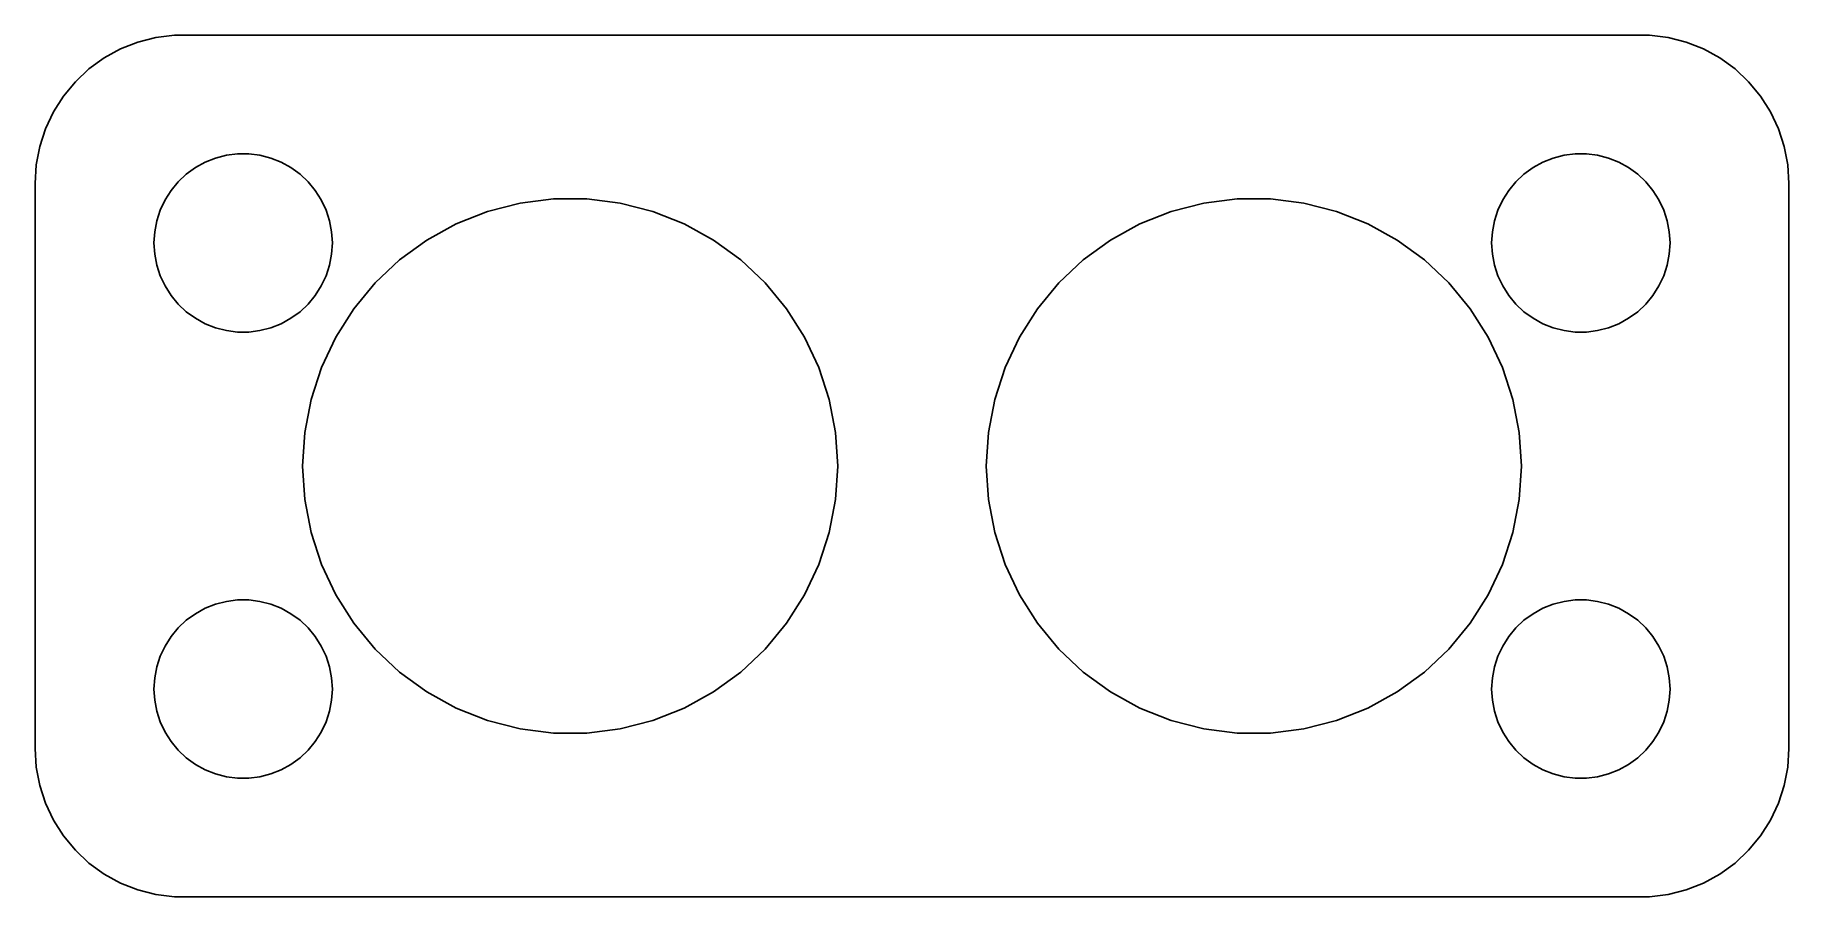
# Model space of a CAD drawing. Header units: metres. Extents: x -29.5 to 29.5, y -14.5 to 14.5.
import ezdxf

# ---------------------------------------------------------------- set-up
doc = ezdxf.new("R2010")
doc.units = ezdxf.units.M

msp = doc.modelspace()

# ---------------------------------------------------------------- linework, layer by layer
for p, q in [((-26.0451, 14.2553), (-26.6289, 14.0241)), ((-25.4369, 14.4114), (-26.0451, 14.2553)), ((-24.8139, 14.4901), (-25.4369, 14.4114)), ((24.8139, 14.4901), (-24.8139, 14.4901)), ((25.4369, 14.4114), (24.8139, 14.4901)), ((26.0451, 14.2553), (25.4369, 14.4114)), ((26.6289, 14.0241), (26.0451, 14.2553)), ((-27.1791, 13.7216), (-27.6871, 13.3526)), ((-26.6289, 14.0241), (-27.1791, 13.7216)), ((27.1791, 13.7216), (26.6289, 14.0241)), ((27.6871, 13.3526), (27.1791, 13.7216)), ((-27.6871, 13.3526), (-28.1448, 12.9227)), ((28.1448, 12.9227), (27.6871, 13.3526)), ((-28.5451, 12.4389), (-28.8815, 11.9088)), ((-28.1448, 12.9227), (-28.5451, 12.4389)), ((28.5451, 12.4389), (28.1448, 12.9227)), ((28.8815, 11.9088), (28.5451, 12.4389)), ((-28.8815, 11.9088), (-29.1489, 11.3406)), ((29.1489, 11.3406), (28.8815, 11.9088)), ((-29.1489, 11.3406), (-29.3429, 10.7434)), ((29.3429, 10.7434), (29.1489, 11.3406)), ((-29.3429, 10.7434), (-29.4606, 10.1267)), ((29.4606, 10.1267), (29.3429, 10.7434)), ((-29.4606, 10.1267), (-29.5, 9.5)), ((-24.4123, 9.81154), (-24.1075, 10.033)), ((-24.1075, 10.033), (-23.7773, 10.2145)), ((-23.7773, 10.2145), (-23.427, 10.3532)), ((-23.427, 10.3532), (-23.0621, 10.4469)), ((-23.0621, 10.4469), (-22.6884, 10.4941)), ((-22.6884, 10.4941), (-22.3116, 10.4941)), ((-22.3116, 10.4941), (-21.9379, 10.4469)), ((-21.9379, 10.4469), (-21.5729, 10.3532)), ((-21.5729, 10.3532), (-21.2227, 10.2145)), ((-21.2227, 10.2145), (-20.8925, 10.033)), ((-20.8925, 10.033), (-20.5877, 9.81154)), ((20.5877, 9.81154), (20.8925, 10.033)), ((20.8925, 10.033), (21.2227, 10.2145)), ((21.2227, 10.2145), (21.5729, 10.3532)), ((21.5729, 10.3532), (21.9379, 10.4469)), ((21.9379, 10.4469), (22.3116, 10.4941)), ((22.3116, 10.4941), (22.6884, 10.4941)), ((22.6884, 10.4941), (23.0621, 10.4469)), ((23.0621, 10.4469), (23.427, 10.3532)), ((23.427, 10.3532), (23.7773, 10.2145)), ((23.7773, 10.2145), (24.1075, 10.033)), ((24.1075, 10.033), (24.4123, 9.81154)), ((29.5, 9.5), (29.4606, 10.1267)), ((-29.5, 9.5), (-29.5, -9.5)), ((-24.927, 9.26335), (-24.6869, 9.55363)), ((-24.6869, 9.55363), (-24.4123, 9.81154)), ((-20.5877, 9.81154), (-20.3131, 9.55363)), ((-20.3131, 9.55363), (-20.0729, 9.26335)), ((20.0729, 9.26335), (20.3131, 9.55363)), ((20.3131, 9.55363), (20.5877, 9.81154)), ((24.4123, 9.81154), (24.6869, 9.55363)), ((24.6869, 9.55363), (24.927, 9.26335)), ((29.5, -9.5), (29.5, 9.5)), ((-25.2893, 8.60437), (-25.1289, 8.94525)), ((-25.1289, 8.94525), (-24.927, 9.26335)), ((-20.0729, 9.26335), (-19.8711, 8.94525)), ((-19.8711, 8.94525), (-19.7107, 8.60437)), ((-13.1864, 8.84058), (-12.0651, 8.98224)), ((-12.0651, 8.98224), (-10.9349, 8.98224)), ((-10.9349, 8.98224), (-9.81357, 8.84058)), ((9.81357, 8.84058), (10.9349, 8.98224)), ((10.9349, 8.98224), (12.0651, 8.98224)), ((12.0651, 8.98224), (13.1864, 8.84058)), ((19.7107, 8.60437), (19.8711, 8.94525)), ((19.8711, 8.94525), (20.0729, 9.26335)), ((24.927, 9.26335), (25.1289, 8.94525)), ((25.1289, 8.94525), (25.2893, 8.60437)), ((-25.4057, 8.24606), (-25.2893, 8.60437)), ((-19.7107, 8.60437), (-19.5942, 8.24606)), ((-15.332, 8.14343), (-14.2811, 8.55949)), ((-14.2811, 8.55949), (-13.1864, 8.84058)), ((-9.81357, 8.84058), (-8.71884, 8.55949)), ((-8.71884, 8.55949), (-7.66798, 8.14343)), ((7.66798, 8.14343), (8.71884, 8.55949)), ((8.71884, 8.55949), (9.81357, 8.84058)), ((13.1864, 8.84058), (14.2811, 8.55949)), ((14.2811, 8.55949), (15.332, 8.14343)), ((19.5942, 8.24606), (19.7107, 8.60437)), ((25.2893, 8.60437), (25.4057, 8.24606)), ((-25.5, 7.5), (-25.4763, 7.87599)), ((-25.4763, 7.87599), (-25.4057, 8.24606)), ((-19.5942, 8.24606), (-19.5237, 7.87599)), ((-19.5237, 7.87599), (-19.5, 7.5)), ((-16.3224, 7.59894), (-15.332, 8.14343)), ((-7.66798, 8.14343), (-6.67755, 7.59894)), ((6.67755, 7.59894), (7.66798, 8.14343)), ((15.332, 8.14343), (16.3224, 7.59894)), ((19.5, 7.5), (19.5237, 7.87599)), ((19.5237, 7.87599), (19.5942, 8.24606)), ((25.4057, 8.24606), (25.4763, 7.87599)), ((25.4763, 7.87599), (25.5, 7.5)), ((-25.4763, 7.12399), (-25.5, 7.5)), ((-25.4057, 6.75392), (-25.4763, 7.12399)), ((-19.5237, 7.12399), (-19.5942, 6.75392)), ((-19.5, 7.5), (-19.5237, 7.12399)), ((-17.2368, 6.93462), (-16.3224, 7.59894)), ((-6.67755, 7.59894), (-5.76318, 6.93462)), ((5.76318, 6.93462), (6.67755, 7.59894)), ((16.3224, 7.59894), (17.2368, 6.93462)), ((19.5237, 7.12399), (19.5, 7.5)), ((19.5942, 6.75392), (19.5237, 7.12399)), ((25.4763, 7.12399), (25.4057, 6.75392)), ((25.5, 7.5), (25.4763, 7.12399)), ((-25.2893, 6.39561), (-25.4057, 6.75392)), ((-19.5942, 6.75392), (-19.7107, 6.39561)), ((-18.0607, 6.16092), (-17.2368, 6.93462)), ((-5.76318, 6.93462), (-4.93927, 6.16092)), ((4.93927, 6.16092), (5.76318, 6.93462)), ((17.2368, 6.93462), (18.0607, 6.16092)), ((19.7107, 6.39561), (19.5942, 6.75392)), ((25.4057, 6.75392), (25.2893, 6.39561)), ((-25.1289, 6.05473), (-25.2893, 6.39561)), ((-24.927, 5.73663), (-25.1289, 6.05473)), ((-19.8711, 6.05473), (-20.0729, 5.73663)), ((-19.7107, 6.39561), (-19.8711, 6.05473)), ((-18.7811, 5.29005), (-18.0607, 6.16092)), ((-4.93927, 6.16092), (-4.21884, 5.29005)), ((4.21884, 5.29005), (4.93927, 6.16092)), ((18.0607, 6.16092), (18.7811, 5.29005)), ((19.8711, 6.05473), (19.7107, 6.39561)), ((20.0729, 5.73663), (19.8711, 6.05473)), ((25.1289, 6.05473), (24.927, 5.73663)), ((25.2893, 6.39561), (25.1289, 6.05473)), ((-24.6869, 5.44635), (-24.927, 5.73663)), ((-24.4123, 5.18845), (-24.6869, 5.44635)), ((-20.3131, 5.44635), (-20.5877, 5.18845)), ((-20.0729, 5.73663), (-20.3131, 5.44635)), ((20.3131, 5.44635), (20.0729, 5.73663)), ((20.5877, 5.18845), (20.3131, 5.44635)), ((24.6869, 5.44635), (24.4123, 5.18845)), ((24.927, 5.73663), (24.6869, 5.44635)), ((-24.1075, 4.96701), (-24.4123, 5.18845)), ((-23.7773, 4.78551), (-24.1075, 4.96701)), ((-23.427, 4.64682), (-23.7773, 4.78551)), ((-21.2227, 4.78551), (-21.5729, 4.64682)), ((-20.8925, 4.96701), (-21.2227, 4.78551)), ((-20.5877, 5.18845), (-20.8925, 4.96701)), ((-19.3867, 4.33577), (-18.7811, 5.29005)), ((-4.21884, 5.29005), (-3.61324, 4.33577)), ((3.61324, 4.33577), (4.21884, 5.29005)), ((18.7811, 5.29005), (19.3867, 4.33577)), ((20.8925, 4.96701), (20.5877, 5.18845)), ((21.2227, 4.78551), (20.8925, 4.96701)), ((21.5729, 4.64682), (21.2227, 4.78551)), ((23.7773, 4.78551), (23.427, 4.64682)), ((24.1075, 4.96701), (23.7773, 4.78551)), ((24.4123, 5.18845), (24.1075, 4.96701)), ((-23.0621, 4.55313), (-23.427, 4.64682)), ((-22.6884, 4.50591), (-23.0621, 4.55313)), ((-22.3116, 4.50591), (-22.6884, 4.50591)), ((-21.9379, 4.55313), (-22.3116, 4.50591)), ((-21.5729, 4.64682), (-21.9379, 4.55313)), ((-19.868, 3.31311), (-19.3867, 4.33577)), ((-3.61324, 4.33577), (-3.132, 3.31311)), ((3.132, 3.31311), (3.61324, 4.33577)), ((19.3867, 4.33577), (19.868, 3.31311)), ((21.9379, 4.55313), (21.5729, 4.64682)), ((22.3116, 4.50591), (21.9379, 4.55313)), ((22.6884, 4.50591), (22.3116, 4.50591)), ((23.0621, 4.55313), (22.6884, 4.50591)), ((23.427, 4.64682), (23.0621, 4.55313)), ((-20.2172, 2.2382), (-19.868, 3.31311)), ((-3.132, 3.31311), (-2.78275, 2.2382)), ((2.78275, 2.2382), (3.132, 3.31311)), ((19.868, 3.31311), (20.2172, 2.2382)), ((-20.429, 1.12799), (-20.2172, 2.2382)), ((-2.78275, 2.2382), (-2.57095, 1.12799)), ((2.57095, 1.12799), (2.78275, 2.2382)), ((20.2172, 2.2382), (20.429, 1.12799)), ((-20.5, 0), (-20.429, 1.12799)), ((-2.57095, 1.12799), (-2.5, 0)), ((2.5, 0), (2.57095, 1.12799)), ((20.429, 1.12799), (20.5, 0)), ((-20.429, -1.12799), (-20.5, 0)), ((-2.5, 0), (-2.57095, -1.12799)), ((2.57095, -1.12799), (2.5, 0)), ((20.5, 0), (20.429, -1.12799)), ((-20.2172, -2.2382), (-20.429, -1.12799)), ((-2.57095, -1.12799), (-2.78275, -2.2382)), ((2.78275, -2.2382), (2.57095, -1.12799)), ((20.429, -1.12799), (20.2172, -2.2382)), ((-19.868, -3.31311), (-20.2172, -2.2382)), ((-2.78275, -2.2382), (-3.132, -3.31311)), ((3.132, -3.31311), (2.78275, -2.2382)), ((20.2172, -2.2382), (19.868, -3.31311)), ((-19.3867, -4.33577), (-19.868, -3.31311)), ((-3.132, -3.31311), (-3.61324, -4.33577)), ((3.61324, -4.33577), (3.132, -3.31311)), ((19.868, -3.31311), (19.3867, -4.33577)), ((-23.7773, -4.78551), (-23.427, -4.64682)), ((-23.427, -4.64682), (-23.0621, -4.55313)), ((-23.0621, -4.55313), (-22.6884, -4.50591)), ((-22.6884, -4.50591), (-22.3116, -4.50591)), ((-22.3116, -4.50591), (-21.9379, -4.55313)), ((-21.9379, -4.55313), (-21.5729, -4.64682)), ((-21.5729, -4.64682), (-21.2227, -4.78551)), ((-18.7811, -5.29005), (-19.3867, -4.33577)), ((-3.61324, -4.33577), (-4.21884, -5.29005)), ((4.21884, -5.29005), (3.61324, -4.33577)), ((19.3867, -4.33577), (18.7811, -5.29005)), ((21.2227, -4.78551), (21.5729, -4.64682)), ((21.5729, -4.64682), (21.9379, -4.55313)), ((21.9379, -4.55313), (22.3116, -4.50591)), ((22.3116, -4.50591), (22.6884, -4.50591)), ((22.6884, -4.50591), (23.0621, -4.55313)), ((23.0621, -4.55313), (23.427, -4.64682)), ((23.427, -4.64682), (23.7773, -4.78551)), ((-24.6869, -5.44635), (-24.4123, -5.18845)), ((-24.4123, -5.18845), (-24.1075, -4.96701)), ((-24.1075, -4.96701), (-23.7773, -4.78551)), ((-21.2227, -4.78551), (-20.8925, -4.96701)), ((-20.8925, -4.96701), (-20.5877, -5.18845)), ((-20.5877, -5.18845), (-20.3131, -5.44635)), ((-18.0607, -6.16092), (-18.7811, -5.29005)), ((-4.21884, -5.29005), (-4.93927, -6.16092)), ((4.93927, -6.16092), (4.21884, -5.29005)), ((18.7811, -5.29005), (18.0607, -6.16092)), ((20.3131, -5.44635), (20.5877, -5.18845)), ((20.5877, -5.18845), (20.8925, -4.96701)), ((20.8925, -4.96701), (21.2227, -4.78551)), ((23.7773, -4.78551), (24.1075, -4.96701)), ((24.1075, -4.96701), (24.4123, -5.18845)), ((24.4123, -5.18845), (24.6869, -5.44635)), ((-25.1289, -6.05473), (-24.927, -5.73663)), ((-24.927, -5.73663), (-24.6869, -5.44635)), ((-20.3131, -5.44635), (-20.0729, -5.73663)), ((-20.0729, -5.73663), (-19.8711, -6.05473)), ((19.8711, -6.05473), (20.0729, -5.73663)), ((20.0729, -5.73663), (20.3131, -5.44635)), ((24.6869, -5.44635), (24.927, -5.73663)), ((24.927, -5.73663), (25.1289, -6.05473)), ((-25.4057, -6.75392), (-25.2893, -6.39561)), ((-25.2893, -6.39561), (-25.1289, -6.05473)), ((-19.8711, -6.05473), (-19.7107, -6.39561)), ((-19.7107, -6.39561), (-19.5942, -6.75392)), ((-17.2368, -6.93462), (-18.0607, -6.16092)), ((-4.93927, -6.16092), (-5.76318, -6.93462)), ((5.76318, -6.93462), (4.93927, -6.16092)), ((18.0607, -6.16092), (17.2368, -6.93462)), ((19.5942, -6.75392), (19.7107, -6.39561)), ((19.7107, -6.39561), (19.8711, -6.05473)), ((25.1289, -6.05473), (25.2893, -6.39561)), ((25.2893, -6.39561), (25.4057, -6.75392)), ((-25.4763, -7.12399), (-25.4057, -6.75392)), ((-19.5942, -6.75392), (-19.5237, -7.12399)), ((-16.3224, -7.59894), (-17.2368, -6.93462)), ((-5.76318, -6.93462), (-6.67755, -7.59894)), ((6.67755, -7.59894), (5.76318, -6.93462)), ((17.2368, -6.93462), (16.3224, -7.59894)), ((19.5237, -7.12399), (19.5942, -6.75392)), ((25.4057, -6.75392), (25.4763, -7.12399)), ((-25.5, -7.5), (-25.4763, -7.12399)), ((-25.4763, -7.87599), (-25.5, -7.5)), ((-19.5237, -7.12399), (-19.5, -7.5)), ((-19.5, -7.5), (-19.5237, -7.87599)), ((-15.332, -8.14343), (-16.3224, -7.59894)), ((-6.67755, -7.59894), (-7.66798, -8.14343)), ((7.66798, -8.14343), (6.67755, -7.59894)), ((16.3224, -7.59894), (15.332, -8.14343)), ((19.5, -7.5), (19.5237, -7.12399)), ((19.5237, -7.87599), (19.5, -7.5)), ((25.4763, -7.12399), (25.5, -7.5)), ((25.5, -7.5), (25.4763, -7.87599)), ((-25.4057, -8.24606), (-25.4763, -7.87599)), ((-25.2893, -8.60437), (-25.4057, -8.24606)), ((-19.5942, -8.24606), (-19.7107, -8.60437)), ((-19.5237, -7.87599), (-19.5942, -8.24606)), ((-14.2811, -8.55949), (-15.332, -8.14343)), ((-7.66798, -8.14343), (-8.71884, -8.55949)), ((8.71884, -8.55949), (7.66798, -8.14343)), ((15.332, -8.14343), (14.2811, -8.55949)), ((19.5942, -8.24606), (19.5237, -7.87599)), ((19.7107, -8.60437), (19.5942, -8.24606)), ((25.4057, -8.24606), (25.2893, -8.60437)), ((25.4763, -7.87599), (25.4057, -8.24606)), ((-25.1289, -8.94525), (-25.2893, -8.60437)), ((-19.7107, -8.60437), (-19.8711, -8.94525)), ((-13.1864, -8.84058), (-14.2811, -8.55949)), ((-12.0651, -8.98224), (-13.1864, -8.84058)), ((-9.81357, -8.84058), (-10.9349, -8.98224)), ((-8.71884, -8.55949), (-9.81357, -8.84058)), ((9.81357, -8.84058), (8.71884, -8.55949)), ((10.9349, -8.98224), (9.81357, -8.84058)), ((13.1864, -8.84058), (12.0651, -8.98224)), ((14.2811, -8.55949), (13.1864, -8.84058)), ((19.8711, -8.94525), (19.7107, -8.60437)), ((25.2893, -8.60437), (25.1289, -8.94525)), ((-24.927, -9.26335), (-25.1289, -8.94525)), ((-24.6869, -9.55363), (-24.927, -9.26335)), ((-20.0729, -9.26335), (-20.3131, -9.55363)), ((-19.8711, -8.94525), (-20.0729, -9.26335)), ((-10.9349, -8.98224), (-12.0651, -8.98224)), ((12.0651, -8.98224), (10.9349, -8.98224)), ((20.0729, -9.26335), (19.8711, -8.94525)), ((20.3131, -9.55363), (20.0729, -9.26335)), ((24.927, -9.26335), (24.6869, -9.55363)), ((25.1289, -8.94525), (24.927, -9.26335)), ((-29.5, -9.5), (-29.4606, -10.1267)), ((-24.4123, -9.81154), (-24.6869, -9.55363)), ((-24.1075, -10.033), (-24.4123, -9.81154)), ((-20.5877, -9.81154), (-20.8925, -10.033)), ((-20.3131, -9.55363), (-20.5877, -9.81154)), ((20.5877, -9.81154), (20.3131, -9.55363)), ((20.8925, -10.033), (20.5877, -9.81154)), ((24.4123, -9.81154), (24.1075, -10.033)), ((24.6869, -9.55363), (24.4123, -9.81154)), ((29.4606, -10.1267), (29.5, -9.5)), ((-29.4606, -10.1267), (-29.3429, -10.7434)), ((-23.7773, -10.2145), (-24.1075, -10.033)), ((-23.427, -10.3532), (-23.7773, -10.2145)), ((-23.0621, -10.4469), (-23.427, -10.3532)), ((-22.6884, -10.4941), (-23.0621, -10.4469)), ((-22.3116, -10.4941), (-22.6884, -10.4941)), ((-21.9379, -10.4469), (-22.3116, -10.4941)), ((-21.5729, -10.3532), (-21.9379, -10.4469)), ((-21.2227, -10.2145), (-21.5729, -10.3532)), ((-20.8925, -10.033), (-21.2227, -10.2145)), ((21.2227, -10.2145), (20.8925, -10.033)), ((21.5729, -10.3532), (21.2227, -10.2145)), ((21.9379, -10.4469), (21.5729, -10.3532)), ((22.3116, -10.4941), (21.9379, -10.4469)), ((22.6884, -10.4941), (22.3116, -10.4941)), ((23.0621, -10.4469), (22.6884, -10.4941)), ((23.427, -10.3532), (23.0621, -10.4469)), ((23.7773, -10.2145), (23.427, -10.3532)), ((24.1075, -10.033), (23.7773, -10.2145)), ((29.3429, -10.7434), (29.4606, -10.1267)), ((-29.3429, -10.7434), (-29.1489, -11.3406)), ((29.1489, -11.3406), (29.3429, -10.7434)), ((-29.1489, -11.3406), (-28.8815, -11.9088)), ((28.8815, -11.9088), (29.1489, -11.3406)), ((-28.8815, -11.9088), (-28.5451, -12.4389)), ((28.5451, -12.4389), (28.8815, -11.9088)), ((-28.5451, -12.4389), (-28.1448, -12.9227)), ((-28.1448, -12.9227), (-27.6871, -13.3526)), ((27.6871, -13.3526), (28.1448, -12.9227)), ((28.1448, -12.9227), (28.5451, -12.4389)), ((-27.6871, -13.3526), (-27.1791, -13.7216)), ((27.1791, -13.7216), (27.6871, -13.3526)), ((-27.1791, -13.7216), (-26.6289, -14.0241)), ((-26.6289, -14.0241), (-26.0451, -14.2553)), ((26.0451, -14.2553), (26.6289, -14.0241)), ((26.6289, -14.0241), (27.1791, -13.7216)), ((-26.0451, -14.2553), (-25.4369, -14.4114)), ((-25.4369, -14.4114), (-24.8139, -14.4901)), ((-24.8139, -14.4901), (24.8139, -14.4901)), ((24.8139, -14.4901), (25.4369, -14.4114)), ((25.4369, -14.4114), (26.0451, -14.2553))]:
    msp.add_line(p, q)

doc.saveas('drawing.dxf')
